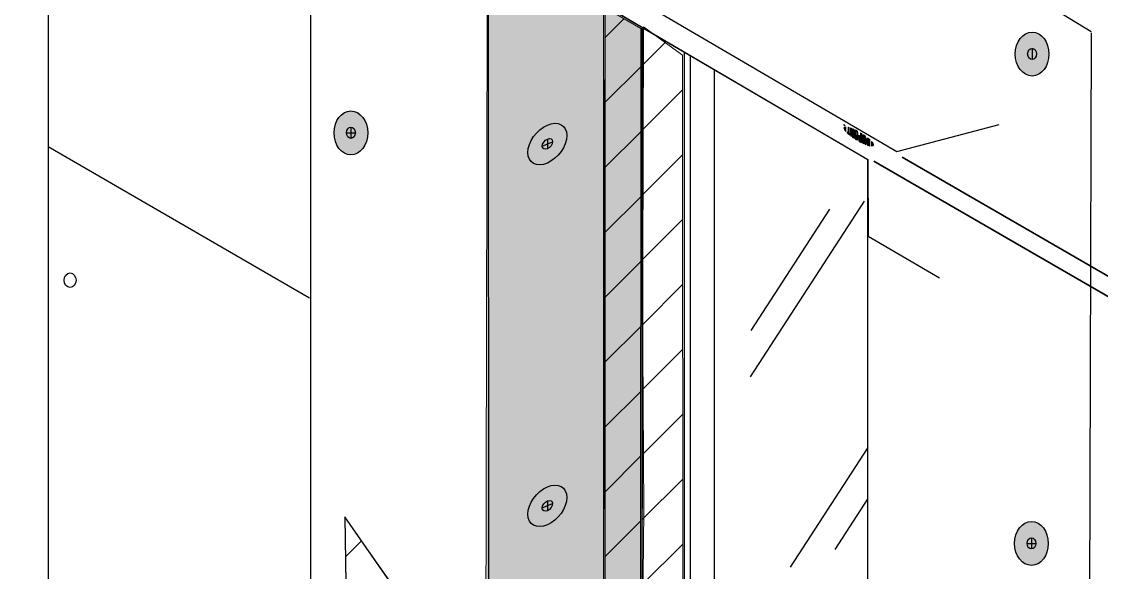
# Model space of a CAD drawing. Extents: x -1337 to 5791, y -3809 to 1769.
# Drawn here: x 3602.4 to 3837.6, y -2779.3 to -2659.3 of the extents above; entities that cross this region are included whole.
import ezdxf

# ---------------------------------------------------------------- set-up
doc = ezdxf.new("R2010")
doc.units = 0
doc.header["$MEASUREMENT"] = 0
for name, color, linetype, lineweight in [('.ATI-TEXT', 7, 'Continuous', 0), ('G-ANNO-TTLB', 7, 'Continuous', 0), ('Layer 12', 7, 'Continuous', 0), ('TYVEK', 7, 'Continuous', 0), ('WALL SCRATCH', 7, 'Continuous', 0)]:
    doc.layers.add(name, color=color, linetype=linetype, lineweight=lineweight)
pattern_1 = [(45, (0, 0), (-7.071067, 7.07107), [])]

# ---------------------------------------------------------------- blocks, each defined once
blk = doc.blocks.new('Block_260')
at = {"layer": 'WALL SCRATCH', "true_color": 0x003b71, "transparency": 33554687}
h = blk.add_hatch(color=156, dxfattribs=at)
h.dxf.hatch_style = 2
edge = h.paths.add_edge_path()
edge.add_ellipse((3674.1, -2683.54), major_axis=(0, 4.78), ratio=0.766948, start_angle=0, end_angle=360)
at = {"layer": 'WALL SCRATCH', "color": 18, "lineweight": 25, "true_color": 0x080808}
for p, q in [((3673.12, -2683.51), (3675.07, -2683.51)), ((3674.1, -2682.27), (3674.1, -2684.74))]:
    blk.add_line(p, q, dxfattribs=at)
at = {"layer": 'WALL SCRATCH', "color": 8, "lineweight": 25, "true_color": 0x808080}
blk.add_lwpolyline([(3673.58, -2679.12)], dxfattribs=at)
at = {"layer": 'WALL SCRATCH', "color": 18, "lineweight": 25, "true_color": 0x000000}
blk.add_ellipse((3674.1, -2683.54), major_axis=(0, 4.78), ratio=0.766948, dxfattribs=at)
at = {"layer": 'WALL SCRATCH', "color": 18, "lineweight": 25, "true_color": 0x080808}
blk.add_ellipse((3674.1, -2683.51), major_axis=(0, 1.23), ratio=0.788846, dxfattribs=at)
blk = doc.blocks.new('Block_261')
at = {"layer": 'WALL SCRATCH', "true_color": 0x003b71, "transparency": 33554687}
h = blk.add_hatch(color=156, dxfattribs=at)
h.dxf.hatch_style = 2
edge = h.paths.add_edge_path()
edge.add_ellipse((3674.1, -2580.76), major_axis=(0, 4.78), ratio=0.766948, start_angle=0, end_angle=360)
at = {"layer": 'WALL SCRATCH', "color": 18, "lineweight": 25, "true_color": 0x080808}
blk.add_line((3674.1, -2579.5), (3674.1, -2581.97), dxfattribs=at)
at = {"layer": 'WALL SCRATCH', "color": 18, "lineweight": 25, "true_color": 0x000000}
blk.add_ellipse((3674.1, -2580.76), major_axis=(0, 4.78), ratio=0.766948, dxfattribs=at)
at = {"layer": 'WALL SCRATCH', "color": 18, "lineweight": 25, "true_color": 0x080808}
blk.add_ellipse((3674.1, -2580.73), major_axis=(0, 1.23), ratio=0.788846, dxfattribs=at)
blk = doc.blocks.new('Block_262')
at = {"layer": 'WALL SCRATCH', "true_color": 0x003b71, "transparency": 33554687}
h = blk.add_hatch(color=156, dxfattribs=at)
h.dxf.hatch_style = 2
edge = h.paths.add_edge_path()
edge.add_spline(control_points=[(3674.1, -2791.09), (3675.67, -2791.09), (3677.02, -2789.79), (3677.54, -2787.97), (3677.54, -2787.97), (3673.12, -2781.7), (3673.12, -2781.7), (3671.57, -2782.26), (3670.43, -2784.11), (3670.43, -2786.31), (3670.43, -2788.95), (3672.07, -2791.09), (3674.1, -2791.09)], knot_values=[0, 0, 0, 0, 1, 1, 1, 2, 2, 2, 3, 3, 3, 4, 4, 4, 4], degree=3, periodic=0)
at = {"layer": 'WALL SCRATCH', "color": 18, "lineweight": 25, "true_color": 0x080808}
for p, q in [((3673.12, -2786.28), (3675.07, -2786.28)), ((3674.1, -2785.05), (3674.1, -2787.52))]:
    blk.add_line(p, q, dxfattribs=at)
at = {"layer": 'WALL SCRATCH', "color": 8, "lineweight": 25, "true_color": 0x808080}
blk.add_lwpolyline([(3673.58, -2791.42)], dxfattribs=at)
at = {"layer": 'WALL SCRATCH', "color": 18, "lineweight": 25, "true_color": 0x080808}
blk.add_ellipse((3674.1, -2786.28), major_axis=(0, 1.23), ratio=0.788846, dxfattribs=at)
at = {"layer": 'WALL SCRATCH', "color": 18, "lineweight": 25, "true_color": 0x000000}
blk.add_open_spline([(3674.1, -2791.09), (3675.67, -2791.09), (3677.02, -2789.79), (3677.54, -2787.97), (3677.54, -2787.97), (3673.12, -2781.7), (3673.12, -2781.7), (3671.57, -2782.26), (3670.43, -2784.11), (3670.43, -2786.31), (3670.43, -2788.95), (3672.07, -2791.09), (3674.1, -2791.09)], degree=3, knots=[0, 0, 0, 0, 1, 1, 1, 2, 2, 2, 3, 3, 3, 4, 4, 4, 4], dxfattribs=at)
blk = doc.blocks.new('Block_259')
at = {"layer": 'WALL SCRATCH'}
for name in ['Block_261', 'Block_260', 'Block_262']:
    blk.add_blockref(name, (0, 0), dxfattribs=at)
blk = doc.blocks.new('Block_264')
at = {"layer": 'WALL SCRATCH', "true_color": 0x003b71, "transparency": 33554687}
h = blk.add_hatch(color=156, dxfattribs=at)
h.dxf.hatch_style = 2
edge = h.paths.add_edge_path()
edge.add_ellipse((3822.48, -2666.38), major_axis=(0, 4.78), ratio=0.766948, start_angle=0, end_angle=360)
at = {"layer": 'WALL SCRATCH', "color": 18, "lineweight": 25, "true_color": 0x080808}
blk.add_line((3822.48, -2665.11), (3822.48, -2667.58), dxfattribs=at)
at = {"layer": 'WALL SCRATCH', "color": 18, "lineweight": 25, "true_color": 0x000000}
blk.add_ellipse((3822.48, -2666.38), major_axis=(0, 4.78), ratio=0.766948, dxfattribs=at)
at = {"layer": 'WALL SCRATCH', "color": 18, "lineweight": 25, "true_color": 0x080808}
blk.add_ellipse((3822.48, -2666.35), major_axis=(0, 1.23), ratio=0.788846, dxfattribs=at)
blk = doc.blocks.new('Block_265')
at = {"layer": 'WALL SCRATCH', "true_color": 0x003b71, "transparency": 33554687}
h = blk.add_hatch(color=156, dxfattribs=at)
h.dxf.hatch_style = 2
edge = h.paths.add_edge_path()
edge.add_ellipse((3822.48, -2865.11), major_axis=(0, 4.78), ratio=0.766948, start_angle=0, end_angle=360)
at = {"layer": 'WALL SCRATCH', "color": 18, "lineweight": 25, "true_color": 0x080808}
for p, q in [((3822.48, -2863.85), (3822.48, -2866.32)), ((3821.5, -2865.08), (3823.45, -2865.08))]:
    blk.add_line(p, q, dxfattribs=at)
at = {"layer": 'WALL SCRATCH', "color": 8, "lineweight": 25, "true_color": 0x808080}
blk.add_lwpolyline([(3821.96, -2870.22)], dxfattribs=at)
at = {"layer": 'WALL SCRATCH', "color": 18, "lineweight": 25, "true_color": 0x000000}
blk.add_ellipse((3822.48, -2865.11), major_axis=(0, 4.78), ratio=0.766948, dxfattribs=at)
at = {"layer": 'WALL SCRATCH', "color": 18, "lineweight": 25, "true_color": 0x080808}
blk.add_ellipse((3822.48, -2865.08), major_axis=(0, 1.23), ratio=0.788846, dxfattribs=at)
blk = doc.blocks.new('Block_263')
at = {"layer": 'WALL SCRATCH'}
for name in ['Block_264', 'Block_265']:
    blk.add_blockref(name, (0, 0), dxfattribs=at)
blk = doc.blocks.new('Block_258')
at = {"layer": 'WALL SCRATCH'}
for name in ['Block_259', 'Block_263']:
    blk.add_blockref(name, (0, 0), dxfattribs=at)
blk = doc.blocks.new('Block_268')
at = {"layer": 'WALL SCRATCH', "true_color": 0x003b71, "transparency": 33554687}
h = blk.add_hatch(color=156, dxfattribs=at)
h.dxf.hatch_style = 2
edge = h.paths.add_edge_path()
edge.add_ellipse((3822.34, -2773.03), major_axis=(0, 4.78), ratio=0.766948, start_angle=0, end_angle=360)
at = {"layer": 'WALL SCRATCH', "color": 18, "lineweight": 25, "true_color": 0x080808}
for p, q in [((3822.34, -2771.77), (3822.34, -2774.23)), ((3821.36, -2773), (3823.31, -2773))]:
    blk.add_line(p, q, dxfattribs=at)
at = {"layer": 'WALL SCRATCH', "color": 8, "lineweight": 25, "true_color": 0x808080}
blk.add_lwpolyline([(3821.82, -2768.61)], dxfattribs=at)
at = {"layer": 'WALL SCRATCH', "color": 18, "lineweight": 25, "true_color": 0x000000}
blk.add_ellipse((3822.34, -2773.03), major_axis=(0, 4.78), ratio=0.766948, dxfattribs=at)
at = {"layer": 'WALL SCRATCH', "color": 18, "lineweight": 25, "true_color": 0x080808}
blk.add_ellipse((3822.34, -2773), major_axis=(0, 1.23), ratio=0.788846, dxfattribs=at)
blk = doc.blocks.new('Block_267')
at = {"layer": 'WALL SCRATCH'}
blk.add_blockref('Block_268', (0, 0), dxfattribs=at)
blk = doc.blocks.new('Block_266')
at = {"layer": 'WALL SCRATCH'}
blk.add_blockref('Block_267', (0, 0), dxfattribs=at)
blk = doc.blocks.new('Block_348')
at = {"layer": 'TYVEK', "color": 18, "lineweight": 25, "true_color": 0x000000}
for points in [[(3815.27, -2681.7)], [(3801.51, -2685.37)]]:
    blk.add_lwpolyline(points, dxfattribs=at)
blk = doc.blocks.new('Block_471')
at = {"layer": 'TYVEK', "true_color": 0x003b71, "transparency": 33554687}
h = blk.add_hatch(color=156, dxfattribs=at)
h.dxf.hatch_style = 2
edge = h.paths.add_edge_path()
edge.add_spline(control_points=[(3716.9, -2690.12), (3719.24, -2689.11), (3721.13, -2686.44), (3721.13, -2684.15), (3721.13, -2681.86), (3719.24, -2680.83), (3716.9, -2681.84), (3714.56, -2682.85), (3712.66, -2685.53), (3712.66, -2687.82), (3712.66, -2690.1), (3714.56, -2691.13), (3716.9, -2690.12)], knot_values=[0, 0, 0, 0, 1, 1, 1, 2, 2, 2, 3, 3, 3, 4, 4, 4, 4], degree=3, periodic=0)
h = blk.add_hatch(color=156, dxfattribs=at)
h.dxf.hatch_style = 2
edge = h.paths.add_edge_path()
edge.add_spline(control_points=[(3716.9, -2768.97), (3719.24, -2767.96), (3721.13, -2765.29), (3721.13, -2763), (3721.13, -2760.71), (3719.24, -2759.68), (3716.9, -2760.69), (3714.56, -2761.71), (3712.66, -2764.38), (3712.66, -2766.67), (3712.66, -2768.95), (3714.56, -2769.99), (3716.9, -2768.97)], knot_values=[0, 0, 0, 0, 1, 1, 1, 2, 2, 2, 3, 3, 3, 4, 4, 4, 4], degree=3, periodic=0)
at = {"layer": 'TYVEK', "color": 18, "lineweight": 25, "true_color": 0x080808}
for p, q in [((3715.77, -2686.44), (3718.02, -2685.47)), ((3716.9, -2684.89), (3716.9, -2687.02)), ((3715.77, -2765.29), (3718.02, -2764.32)), ((3716.9, -2763.74), (3716.9, -2765.88))]:
    blk.add_line(p, q, dxfattribs=at)
at = {"layer": 'TYVEK', "color": 8, "lineweight": 25, "true_color": 0x808080}
for points in [[(3716.31, -2682.41)], [(3712.07, -2688.38)], [(3712.07, -2767.21)], [(3716.31, -2769.52)]]:
    blk.add_lwpolyline(points, dxfattribs=at)
at = {"layer": 'TYVEK', "color": 18, "lineweight": 25, "true_color": 0x000000}
for points in [[(3716.9, -2690.12), (3719.24, -2689.11), (3721.13, -2686.44), (3721.13, -2684.15), (3721.13, -2681.86), (3719.24, -2680.83), (3716.9, -2681.84), (3714.56, -2682.85), (3712.66, -2685.53), (3712.66, -2687.82), (3712.66, -2690.1), (3714.56, -2691.13), (3716.9, -2690.12)], [(3716.9, -2768.97), (3719.24, -2767.96), (3721.13, -2765.29), (3721.13, -2763), (3721.13, -2760.71), (3719.24, -2759.68), (3716.9, -2760.69), (3714.56, -2761.71), (3712.66, -2764.38), (3712.66, -2766.67), (3712.66, -2768.95), (3714.56, -2769.99), (3716.9, -2768.97)]]:
    blk.add_open_spline(points, degree=3, knots=[0, 0, 0, 0, 1, 1, 1, 2, 2, 2, 3, 3, 3, 4, 4, 4, 4], dxfattribs=at)
at = {"layer": 'TYVEK', "color": 18, "lineweight": 25, "true_color": 0x080808}
for points in [[(3716.9, -2687.02), (3717.52, -2686.76), (3718.02, -2686.06), (3718.02, -2685.47), (3718.02, -2684.88), (3717.52, -2684.62), (3716.9, -2684.89), (3716.28, -2685.16), (3715.77, -2685.85), (3715.77, -2686.44), (3715.77, -2687.03), (3716.28, -2687.29), (3716.9, -2687.02)], [(3716.9, -2765.88), (3717.52, -2765.61), (3718.02, -2764.91), (3718.02, -2764.32), (3718.02, -2763.73), (3717.52, -2763.47), (3716.9, -2763.74), (3716.28, -2764.01), (3715.77, -2764.7), (3715.77, -2765.29), (3715.77, -2765.88), (3716.28, -2766.14), (3716.9, -2765.88)]]:
    blk.add_open_spline(points, degree=3, knots=[0, 0, 0, 0, 1, 1, 1, 2, 2, 2, 3, 3, 3, 4, 4, 4, 4], dxfattribs=at)
blk = doc.blocks.new('Block_653')
at = {"layer": 'TYVEK', "true_color": 0x003b71, "transparency": 33554687}
h = blk.add_hatch(color=156, dxfattribs=at)
h.dxf.hatch_style = 2
edge = h.paths.add_edge_path()
edge.add_spline(control_points=[(3781.63, -2681.94), (3781.63, -2681.94), (3781.6, -2681.93), (3781.6, -2681.93), (3781.6, -2681.93), (3781.56, -2681.83), (3781.56, -2681.83), (3781.56, -2681.83), (3781.52, -2681.88), (3781.52, -2681.88), (3781.52, -2681.88), (3781.5, -2681.87), (3781.5, -2681.87), (3781.5, -2681.87), (3781.5, -2681.72), (3781.5, -2681.72), (3781.5, -2681.72), (3781.52, -2681.73), (3781.52, -2681.73), (3781.52, -2681.73), (3781.52, -2681.84), (3781.52, -2681.84), (3781.52, -2681.84), (3781.56, -2681.79), (3781.56, -2681.79), (3781.56, -2681.79), (3781.56, -2681.79), (3781.56, -2681.79), (3781.56, -2681.79), (3781.6, -2681.88), (3781.6, -2681.88), (3781.6, -2681.88), (3781.6, -2681.78), (3781.6, -2681.78), (3781.6, -2681.78), (3781.63, -2681.79), (3781.63, -2681.79), (3781.63, -2681.79), (3781.63, -2681.94), (3781.63, -2681.94)], knot_values=[0, 0, 0, 0, 1, 1, 1, 2, 2, 2, 3, 3, 3, 4, 4, 4, 5, 5, 5, 6, 6, 6, 7, 7, 7, 8, 8, 8, 9, 9, 9, 10, 10, 10, 11, 11, 11, 12, 12, 12, 13, 13, 13, 13], degree=3, periodic=0)
edge = h.paths.add_edge_path()
edge.add_spline(control_points=[(3781.72, -2681.97), (3781.72, -2681.97), (3781.76, -2681.99), (3781.76, -2681.99), (3781.76, -2681.99), (3781.76, -2682.02), (3781.76, -2682.02), (3781.76, -2682.02), (3781.66, -2681.96), (3781.66, -2681.96), (3781.66, -2681.96), (3781.66, -2681.93), (3781.66, -2681.93), (3781.66, -2681.93), (3781.7, -2681.95), (3781.7, -2681.95), (3781.7, -2681.95), (3781.7, -2681.83), (3781.7, -2681.83), (3781.7, -2681.83), (3781.72, -2681.85), (3781.72, -2681.85), (3781.72, -2681.85), (3781.72, -2681.97), (3781.72, -2681.97)], knot_values=[0, 0, 0, 0, 1, 1, 1, 2, 2, 2, 3, 3, 3, 4, 4, 4, 5, 5, 5, 6, 6, 6, 7, 7, 7, 8, 8, 8, 8], degree=3, periodic=0)
h = blk.add_hatch(color=156, dxfattribs=at)
h.dxf.hatch_style = 2
edge = h.paths.add_edge_path()
edge.add_spline(control_points=[(3781.5, -2682.49), (3781.5, -2682.3), (3781.66, -2682.22), (3781.94, -2682.22), (3781.94, -2682.22), (3781.94, -2683.26), (3781.94, -2683.26), (3781.66, -2682.95), (3781.5, -2682.68), (3781.5, -2682.49)], knot_values=[0, 0, 0, 0, 1, 1, 1, 2, 2, 2, 3, 3, 3, 3], degree=3, periodic=0)
h = blk.add_hatch(color=156, dxfattribs=at)
h.dxf.hatch_style = 2
edge = h.paths.add_edge_path()
edge.add_spline(control_points=[(3782.78, -2683.78), (3782.72, -2683.73), (3782.66, -2683.68), (3782.6, -2683.64), (3782.6, -2683.64), (3782.6, -2682.35), (3782.6, -2682.35), (3782.55, -2682.33), (3782.45, -2682.3), (3782.38, -2682.29), (3782.38, -2682.29), (3782.38, -2683.45), (3782.38, -2683.45), (3782.32, -2683.39), (3782.26, -2683.34), (3782.2, -2683.29), (3782.2, -2683.29), (3782.2, -2683.54), (3782.2, -2683.54), (3782.38, -2683.71), (3782.57, -2683.87), (3782.78, -2684.05), (3782.78, -2684.05), (3782.78, -2683.78), (3782.78, -2683.78)], knot_values=[0, 0, 0, 0, 1, 1, 1, 2, 2, 2, 3, 3, 3, 4, 4, 4, 5, 5, 5, 6, 6, 6, 7, 7, 7, 8, 8, 8, 8], degree=3, periodic=0)
h = blk.add_hatch(color=156, dxfattribs=at)
h.dxf.hatch_style = 2
edge = h.paths.add_edge_path()
edge.add_spline(control_points=[(3783.11, -2683.33), (3783.11, -2683.33), (3783.39, -2684.51), (3783.39, -2684.51), (3783.46, -2684.57), (3783.55, -2684.63), (3783.62, -2684.68), (3783.62, -2684.68), (3783.62, -2682.74), (3783.62, -2682.74), (3783.57, -2682.72), (3783.44, -2682.66), (3783.38, -2682.63), (3783.38, -2682.63), (3783.4, -2683.79), (3783.4, -2683.79), (3783.4, -2683.79), (3783.11, -2682.52), (3783.11, -2682.52), (3783.05, -2682.5), (3782.96, -2682.47), (3782.9, -2682.45), (3782.9, -2682.45), (3782.91, -2684.15), (3782.91, -2684.15), (3782.97, -2684.2), (3783.08, -2684.28), (3783.13, -2684.32), (3783.13, -2684.32), (3783.11, -2683.33), (3783.11, -2683.33)], knot_values=[0, 0, 0, 0, 1, 1, 1, 2, 2, 2, 3, 3, 3, 4, 4, 4, 5, 5, 5, 6, 6, 6, 7, 7, 7, 8, 8, 8, 9, 9, 9, 10, 10, 10, 10], degree=3, periodic=0)
h = blk.add_hatch(color=156, dxfattribs=at)
h.dxf.hatch_style = 2
edge = h.paths.add_edge_path()
edge.add_spline(control_points=[(3784.04, -2683.32), (3784.04, -2683.24), (3784.07, -2683.21), (3784.15, -2683.26), (3784.24, -2683.31), (3784.27, -2683.37), (3784.27, -2683.45), (3784.27, -2683.45), (3784.27, -2684.71), (3784.27, -2684.71), (3784.27, -2684.79), (3784.25, -2684.82), (3784.16, -2684.77), (3784.07, -2684.72), (3784.05, -2684.66), (3784.05, -2684.58), (3784.05, -2684.58), (3784.04, -2683.32), (3784.04, -2683.32)], knot_values=[0, 0, 0, 0, 1, 1, 1, 2, 2, 2, 3, 3, 3, 4, 4, 4, 5, 5, 5, 6, 6, 6, 6], degree=3, periodic=0)
edge = h.paths.add_edge_path()
edge.add_spline(control_points=[(3784.16, -2685.05), (3784.39, -2685.19), (3784.52, -2685.16), (3784.52, -2684.89), (3784.52, -2684.89), (3784.52, -2683.57), (3784.52, -2683.57), (3784.52, -2683.29), (3784.39, -2683.1), (3784.15, -2682.98), (3783.92, -2682.85), (3783.79, -2682.89), (3783.79, -2683.19), (3783.79, -2683.19), (3783.8, -2684.45), (3783.8, -2684.45), (3783.8, -2684.73), (3783.91, -2684.89), (3784.16, -2685.05)], knot_values=[0, 0, 0, 0, 1, 1, 1, 2, 2, 2, 3, 3, 3, 4, 4, 4, 5, 5, 5, 6, 6, 6, 6], degree=3, periodic=0)
h = blk.add_hatch(color=156, dxfattribs=at)
h.dxf.hatch_style = 2
edge = h.paths.add_edge_path()
edge.add_spline(control_points=[(3784.92, -2684.53), (3784.92, -2684.44), (3784.95, -2684.42), (3785.05, -2684.47), (3785.05, -2684.47), (3785.14, -2684.52), (3785.14, -2684.52), (3785.14, -2684.52), (3785.14, -2685.32), (3785.14, -2685.32), (3785.1, -2685.3), (3785.08, -2685.29), (3785.06, -2685.27), (3784.95, -2685.21), (3784.92, -2685.15), (3784.92, -2685.06), (3784.92, -2685.06), (3784.92, -2684.53), (3784.92, -2684.53)], knot_values=[0, 0, 0, 0, 1, 1, 1, 2, 2, 2, 3, 3, 3, 4, 4, 4, 5, 5, 5, 6, 6, 6, 6], degree=3, periodic=0)
edge = h.paths.add_edge_path()
edge.add_spline(control_points=[(3785.04, -2685.55), (3785.08, -2685.57), (3785.24, -2685.66), (3785.38, -2685.73), (3785.38, -2685.73), (3785.38, -2683.71), (3785.38, -2683.71), (3785.33, -2683.68), (3785.2, -2683.6), (3785.13, -2683.56), (3785.13, -2683.56), (3785.13, -2684.24), (3785.13, -2684.24), (3785.13, -2684.24), (3785.04, -2684.19), (3785.04, -2684.19), (3784.78, -2684.04), (3784.67, -2684.11), (3784.67, -2684.37), (3784.67, -2684.37), (3784.68, -2684.96), (3784.68, -2684.96), (3784.68, -2685.21), (3784.8, -2685.41), (3785.04, -2685.55)], knot_values=[0, 0, 0, 0, 1, 1, 1, 2, 2, 2, 3, 3, 3, 4, 4, 4, 5, 5, 5, 6, 6, 6, 7, 7, 7, 8, 8, 8, 8], degree=3, periodic=0)
h = blk.add_hatch(color=156, dxfattribs=at)
h.dxf.hatch_style = 2
edge = h.paths.add_edge_path()
edge.add_spline(control_points=[(3785.82, -2684.39), (3785.82, -2684.31), (3785.84, -2684.27), (3785.93, -2684.33), (3786.01, -2684.39), (3786.04, -2684.45), (3786.04, -2684.54), (3786.04, -2684.54), (3786.04, -2686.04), (3786.04, -2686.04), (3786.1, -2686.07), (3786.22, -2686.12), (3786.27, -2686.14), (3786.27, -2686.14), (3786.27, -2684.62), (3786.27, -2684.62), (3786.27, -2684.38), (3786.17, -2684.23), (3785.93, -2684.06), (3785.71, -2683.9), (3785.57, -2683.95), (3785.57, -2684.22), (3785.57, -2684.22), (3785.58, -2685.82), (3785.58, -2685.82), (3785.62, -2685.85), (3785.77, -2685.92), (3785.82, -2685.94), (3785.82, -2685.94), (3785.82, -2684.39), (3785.82, -2684.39)], knot_values=[0, 0, 0, 0, 1, 1, 1, 2, 2, 2, 3, 3, 3, 4, 4, 4, 5, 5, 5, 6, 6, 6, 7, 7, 7, 8, 8, 8, 9, 9, 9, 10, 10, 10, 10], degree=3, periodic=0)
h = blk.add_hatch(color=156, dxfattribs=at)
h.dxf.hatch_style = 2
edge = h.paths.add_edge_path()
edge.add_spline(control_points=[(3786.67, -2685.04), (3786.67, -2684.96), (3786.71, -2684.95), (3786.76, -2684.98), (3786.8, -2685), (3786.86, -2685.06), (3786.91, -2685.1), (3786.91, -2685.1), (3786.91, -2686.09), (3786.91, -2686.09), (3786.86, -2686.08), (3786.8, -2686.06), (3786.76, -2686.04), (3786.71, -2686.01), (3786.67, -2685.96), (3786.67, -2685.88), (3786.67, -2685.88), (3786.67, -2685.04), (3786.67, -2685.04)], knot_values=[0, 0, 0, 0, 1, 1, 1, 2, 2, 2, 3, 3, 3, 4, 4, 4, 5, 5, 5, 6, 6, 6, 6], degree=3, periodic=0)
edge = h.paths.add_edge_path()
edge.add_spline(control_points=[(3786.73, -2686.28), (3786.81, -2686.32), (3786.92, -2686.36), (3787.12, -2686.41), (3787.12, -2686.41), (3787.12, -2685.03), (3787.12, -2685.03), (3786.94, -2684.86), (3786.8, -2684.75), (3786.73, -2684.7), (3786.55, -2684.6), (3786.45, -2684.67), (3786.45, -2684.87), (3786.45, -2684.87), (3786.45, -2685.79), (3786.45, -2685.79), (3786.45, -2685.99), (3786.55, -2686.18), (3786.73, -2686.28)], knot_values=[0, 0, 0, 0, 1, 1, 1, 2, 2, 2, 3, 3, 3, 4, 4, 4, 5, 5, 5, 6, 6, 6, 6], degree=3, periodic=0)
h = blk.add_hatch(color=156, dxfattribs=at)
h.dxf.hatch_style = 2
edge = h.paths.add_edge_path()
edge.add_spline(control_points=[(3787.95, -2686.2), (3787.95, -2686.01), (3787.79, -2685.74), (3787.51, -2685.42), (3787.51, -2685.42), (3787.51, -2686.46), (3787.51, -2686.46), (3787.79, -2686.47), (3787.95, -2686.38), (3787.95, -2686.2)], knot_values=[0, 0, 0, 0, 1, 1, 1, 2, 2, 2, 3, 3, 3, 3], degree=3, periodic=0)
at = {"layer": 'TYVEK'}
for points, knots in [([(3781.63, -2681.94), (3781.63, -2681.94), (3781.6, -2681.93), (3781.6, -2681.93), (3781.6, -2681.93), (3781.56, -2681.83), (3781.56, -2681.83), (3781.56, -2681.83), (3781.52, -2681.88), (3781.52, -2681.88), (3781.52, -2681.88), (3781.5, -2681.87), (3781.5, -2681.87), (3781.5, -2681.87), (3781.5, -2681.72), (3781.5, -2681.72), (3781.5, -2681.72), (3781.52, -2681.73), (3781.52, -2681.73), (3781.52, -2681.73), (3781.52, -2681.84), (3781.52, -2681.84), (3781.52, -2681.84), (3781.56, -2681.79), (3781.56, -2681.79), (3781.56, -2681.79), (3781.56, -2681.79), (3781.56, -2681.79), (3781.56, -2681.79), (3781.6, -2681.88), (3781.6, -2681.88), (3781.6, -2681.88), (3781.6, -2681.78), (3781.6, -2681.78), (3781.6, -2681.78), (3781.63, -2681.79), (3781.63, -2681.79), (3781.63, -2681.79), (3781.63, -2681.94), (3781.63, -2681.94)], [0, 0, 0, 0, 1, 1, 1, 2, 2, 2, 3, 3, 3, 4, 4, 4, 5, 5, 5, 6, 6, 6, 7, 7, 7, 8, 8, 8, 9, 9, 9, 10, 10, 10, 11, 11, 11, 12, 12, 12, 13, 13, 13, 13]), ([(3781.5, -2682.49), (3781.5, -2682.3), (3781.66, -2682.22), (3781.94, -2682.22), (3781.94, -2682.22), (3781.94, -2683.26), (3781.94, -2683.26), (3781.66, -2682.95), (3781.5, -2682.68), (3781.5, -2682.49)], [0, 0, 0, 0, 1, 1, 1, 2, 2, 2, 3, 3, 3, 3]), ([(3781.72, -2681.97), (3781.72, -2681.97), (3781.76, -2681.99), (3781.76, -2681.99), (3781.76, -2681.99), (3781.76, -2682.02), (3781.76, -2682.02), (3781.76, -2682.02), (3781.66, -2681.96), (3781.66, -2681.96), (3781.66, -2681.96), (3781.66, -2681.93), (3781.66, -2681.93), (3781.66, -2681.93), (3781.7, -2681.95), (3781.7, -2681.95), (3781.7, -2681.95), (3781.7, -2681.83), (3781.7, -2681.83), (3781.7, -2681.83), (3781.72, -2681.85), (3781.72, -2681.85), (3781.72, -2681.85), (3781.72, -2681.97), (3781.72, -2681.97)], [0, 0, 0, 0, 1, 1, 1, 2, 2, 2, 3, 3, 3, 4, 4, 4, 5, 5, 5, 6, 6, 6, 7, 7, 7, 8, 8, 8, 8]), ([(3782.78, -2683.78), (3782.72, -2683.73), (3782.66, -2683.68), (3782.6, -2683.64), (3782.6, -2683.64), (3782.6, -2682.35), (3782.6, -2682.35), (3782.55, -2682.33), (3782.45, -2682.3), (3782.38, -2682.29), (3782.38, -2682.29), (3782.38, -2683.45), (3782.38, -2683.45), (3782.32, -2683.39), (3782.26, -2683.34), (3782.2, -2683.29), (3782.2, -2683.29), (3782.2, -2683.54), (3782.2, -2683.54), (3782.38, -2683.71), (3782.57, -2683.87), (3782.78, -2684.05), (3782.78, -2684.05), (3782.78, -2683.78), (3782.78, -2683.78)], [0, 0, 0, 0, 1, 1, 1, 2, 2, 2, 3, 3, 3, 4, 4, 4, 5, 5, 5, 6, 6, 6, 7, 7, 7, 8, 8, 8, 8]), ([(3783.11, -2683.33), (3783.11, -2683.33), (3783.39, -2684.51), (3783.39, -2684.51), (3783.46, -2684.57), (3783.55, -2684.63), (3783.62, -2684.68), (3783.62, -2684.68), (3783.62, -2682.74), (3783.62, -2682.74), (3783.57, -2682.72), (3783.44, -2682.66), (3783.38, -2682.63), (3783.38, -2682.63), (3783.4, -2683.79), (3783.4, -2683.79), (3783.4, -2683.79), (3783.11, -2682.52), (3783.11, -2682.52), (3783.05, -2682.5), (3782.96, -2682.47), (3782.9, -2682.45), (3782.9, -2682.45), (3782.91, -2684.15), (3782.91, -2684.15), (3782.97, -2684.2), (3783.08, -2684.28), (3783.13, -2684.32), (3783.13, -2684.32), (3783.11, -2683.33), (3783.11, -2683.33)], [0, 0, 0, 0, 1, 1, 1, 2, 2, 2, 3, 3, 3, 4, 4, 4, 5, 5, 5, 6, 6, 6, 7, 7, 7, 8, 8, 8, 9, 9, 9, 10, 10, 10, 10]), ([(3784.16, -2685.05), (3784.39, -2685.19), (3784.52, -2685.16), (3784.52, -2684.89), (3784.52, -2684.89), (3784.52, -2683.57), (3784.52, -2683.57), (3784.52, -2683.29), (3784.39, -2683.1), (3784.15, -2682.98), (3783.92, -2682.85), (3783.79, -2682.89), (3783.79, -2683.19), (3783.79, -2683.19), (3783.8, -2684.45), (3783.8, -2684.45), (3783.8, -2684.73), (3783.91, -2684.89), (3784.16, -2685.05)], [0, 0, 0, 0, 1, 1, 1, 2, 2, 2, 3, 3, 3, 4, 4, 4, 5, 5, 5, 6, 6, 6, 6]), ([(3784.04, -2683.32), (3784.04, -2683.24), (3784.07, -2683.21), (3784.15, -2683.26), (3784.24, -2683.31), (3784.27, -2683.37), (3784.27, -2683.45), (3784.27, -2683.45), (3784.27, -2684.71), (3784.27, -2684.71), (3784.27, -2684.79), (3784.25, -2684.82), (3784.16, -2684.77), (3784.07, -2684.72), (3784.05, -2684.66), (3784.05, -2684.58), (3784.05, -2684.58), (3784.04, -2683.32), (3784.04, -2683.32)], [0, 0, 0, 0, 1, 1, 1, 2, 2, 2, 3, 3, 3, 4, 4, 4, 5, 5, 5, 6, 6, 6, 6]), ([(3785.04, -2685.55), (3785.08, -2685.57), (3785.24, -2685.66), (3785.38, -2685.73), (3785.38, -2685.73), (3785.38, -2683.71), (3785.38, -2683.71), (3785.33, -2683.68), (3785.2, -2683.6), (3785.13, -2683.56), (3785.13, -2683.56), (3785.13, -2684.24), (3785.13, -2684.24), (3785.13, -2684.24), (3785.04, -2684.19), (3785.04, -2684.19), (3784.78, -2684.04), (3784.67, -2684.11), (3784.67, -2684.37), (3784.67, -2684.37), (3784.68, -2684.96), (3784.68, -2684.96), (3784.68, -2685.21), (3784.8, -2685.41), (3785.04, -2685.55)], [0, 0, 0, 0, 1, 1, 1, 2, 2, 2, 3, 3, 3, 4, 4, 4, 5, 5, 5, 6, 6, 6, 7, 7, 7, 8, 8, 8, 8]), ([(3784.92, -2684.53), (3784.92, -2684.44), (3784.95, -2684.42), (3785.05, -2684.47), (3785.05, -2684.47), (3785.14, -2684.52), (3785.14, -2684.52), (3785.14, -2684.52), (3785.14, -2685.32), (3785.14, -2685.32), (3785.1, -2685.3), (3785.08, -2685.29), (3785.06, -2685.27), (3784.95, -2685.21), (3784.92, -2685.15), (3784.92, -2685.06), (3784.92, -2685.06), (3784.92, -2684.53), (3784.92, -2684.53)], [0, 0, 0, 0, 1, 1, 1, 2, 2, 2, 3, 3, 3, 4, 4, 4, 5, 5, 5, 6, 6, 6, 6]), ([(3785.82, -2684.39), (3785.82, -2684.31), (3785.84, -2684.27), (3785.93, -2684.33), (3786.01, -2684.39), (3786.04, -2684.45), (3786.04, -2684.54), (3786.04, -2684.54), (3786.04, -2686.04), (3786.04, -2686.04), (3786.1, -2686.07), (3786.22, -2686.12), (3786.27, -2686.14), (3786.27, -2686.14), (3786.27, -2684.62), (3786.27, -2684.62), (3786.27, -2684.38), (3786.17, -2684.23), (3785.93, -2684.06), (3785.71, -2683.9), (3785.57, -2683.95), (3785.57, -2684.22), (3785.57, -2684.22), (3785.58, -2685.82), (3785.58, -2685.82), (3785.62, -2685.85), (3785.77, -2685.92), (3785.82, -2685.94), (3785.82, -2685.94), (3785.82, -2684.39), (3785.82, -2684.39)], [0, 0, 0, 0, 1, 1, 1, 2, 2, 2, 3, 3, 3, 4, 4, 4, 5, 5, 5, 6, 6, 6, 7, 7, 7, 8, 8, 8, 9, 9, 9, 10, 10, 10, 10]), ([(3786.73, -2686.28), (3786.81, -2686.32), (3786.92, -2686.36), (3787.12, -2686.41), (3787.12, -2686.41), (3787.12, -2685.03), (3787.12, -2685.03), (3786.94, -2684.86), (3786.8, -2684.75), (3786.73, -2684.7), (3786.55, -2684.6), (3786.45, -2684.67), (3786.45, -2684.87), (3786.45, -2684.87), (3786.45, -2685.79), (3786.45, -2685.79), (3786.45, -2685.99), (3786.55, -2686.18), (3786.73, -2686.28)], [0, 0, 0, 0, 1, 1, 1, 2, 2, 2, 3, 3, 3, 4, 4, 4, 5, 5, 5, 6, 6, 6, 6]), ([(3786.67, -2685.04), (3786.67, -2684.96), (3786.71, -2684.95), (3786.76, -2684.98), (3786.8, -2685), (3786.86, -2685.06), (3786.91, -2685.1), (3786.91, -2685.1), (3786.91, -2686.09), (3786.91, -2686.09), (3786.86, -2686.08), (3786.8, -2686.06), (3786.76, -2686.04), (3786.71, -2686.01), (3786.67, -2685.96), (3786.67, -2685.88), (3786.67, -2685.88), (3786.67, -2685.04), (3786.67, -2685.04)], [0, 0, 0, 0, 1, 1, 1, 2, 2, 2, 3, 3, 3, 4, 4, 4, 5, 5, 5, 6, 6, 6, 6]), ([(3787.95, -2686.2), (3787.95, -2686.01), (3787.79, -2685.74), (3787.51, -2685.42), (3787.51, -2685.42), (3787.51, -2686.46), (3787.51, -2686.46), (3787.79, -2686.47), (3787.95, -2686.38), (3787.95, -2686.2)], [0, 0, 0, 0, 1, 1, 1, 2, 2, 2, 3, 3, 3, 3])]:
    blk.add_open_spline(points, degree=3, knots=knots, dxfattribs=at)
blk = doc.blocks.new('Block_666')
at = {"layer": 'Layer 12', "true_color": 0xe6e7e8, "transparency": 33554610}
h = blk.add_hatch(color=254, dxfattribs=at)
h.dxf.hatch_style = 2
h.paths.add_polyline_path([(3737.21, -2790.27), (3729.49, -2794.67), (3729.51, -2656.26), (3737.23, -2660.77)])
at = {"layer": 'Layer 12', "true_color": 0x000000, "transparency": 33554687}
h = blk.add_hatch(dxfattribs=at)
h.set_pattern_fill('_U', color=18, scale=10, angle=45, style=2, pattern_type=0)
h.set_pattern_definition(pattern_1)
h.paths.add_polyline_path([(3737.21, -2790.27), (3729.49, -2794.67), (3729.51, -2656.26), (3737.23, -2660.76)])
at = {"layer": 'Layer 12'}
for points in [[(3737.21, -2790.27), (3729.49, -2794.67), (3729.51, -2656.26), (3737.23, -2660.77)], [(3737.21, -2790.27), (3729.49, -2794.67), (3729.51, -2656.26), (3737.23, -2660.76)]]:
    blk.add_lwpolyline(points, close=True, dxfattribs=at)
blk = doc.blocks.new('Block_665')
at = {"layer": 'Layer 12', "true_color": 0x808080, "transparency": 33554457}
h = blk.add_hatch(color=8, dxfattribs=at)
h.dxf.hatch_style = 2
h.paths.add_polyline_path([(3718.3, -2649.04), (3704.22, -2657.03), (3704.25, -2641.42)])
at = {"layer": 'Layer 12', "true_color": 0x808080, "transparency": 33554444}
h = blk.add_hatch(color=8, dxfattribs=at)
h.dxf.hatch_style = 2
h.paths.add_polyline_path([(3729.16, -2781.08), (3703.48, -2795.04), (3703.77, -2657.22), (3717.85, -2649.23), (3729.16, -2655.64)])
at = {"layer": 'Layer 12', "true_color": 0x808080, "transparency": 33554457}
h = blk.add_hatch(color=8, dxfattribs=at)
h.dxf.hatch_style = 2
h.paths.add_polyline_path([(3737.94, -2765.85), (3737.23, -2660.76), (3729.51, -2656.26), (3729.16, -2781.08), (3703.63, -2794.88), (3703.48, -2812.93), (3737.62, -2793.99)])
at = {"layer": 'Layer 12', "true_color": 0x000000, "transparency": 33554687}
h = blk.add_hatch(dxfattribs=at)
h.set_pattern_fill('_U', color=18, scale=10, angle=45, style=2, pattern_type=0)
h.set_pattern_definition(pattern_1)
h.paths.add_polyline_path([(3704.57, -2810.68), (3704.69, -2796.25), (3723.49, -2785.36), (3723.77, -2798.76), (3737.23, -2791.12), (3737.23, -2792.35)])
at = {"layer": 'Layer 12'}
for points in [[(3718.3, -2649.04), (3704.22, -2657.03), (3704.25, -2641.42)], [(3729.16, -2781.08), (3703.48, -2795.04), (3703.77, -2657.22), (3717.85, -2649.23), (3729.16, -2655.64)], [(3737.94, -2765.85), (3737.23, -2660.76), (3729.51, -2656.26), (3729.16, -2781.08), (3703.63, -2794.88), (3703.48, -2812.93), (3737.62, -2793.99)], [(3704.57, -2810.68), (3704.69, -2796.25), (3723.49, -2785.36), (3723.77, -2798.76), (3737.23, -2791.12), (3737.23, -2792.35)]]:
    blk.add_lwpolyline(points, close=True, dxfattribs=at)
blk.add_blockref('Block_666', (0, 0), dxfattribs=at)

msp = doc.modelspace()

# ---------------------------------------------------------------- hatches: boundary and pattern name
at = {"layer": 'G-ANNO-TTLB', "true_color": 0xff00ff, "transparency": 33554687}
h = msp.add_hatch(color=6, dxfattribs=at)
edge = h.paths.add_edge_path()
edge.add_spline(control_points=[(5472, -3692.6), (5472, -3692.6), (2542.48, -3692.6), (2542.48, -3692.6), (2542.48, -3692.6), (2542.48, -1235.6), (2542.48, -1235.6), (2542.48, -1235.6), (5472, -1235.6), (5472, -1235.6), (5472, -1235.6), (5472, -3692.6), (5472, -3692.6)], knot_values=[0, 0, 0, 0, 1, 1, 1, 2, 2, 2, 3, 3, 3, 4, 4, 4, 4], degree=3, periodic=0)
edge = h.paths.add_edge_path()
edge.add_spline(control_points=[(2551.48, -1244.6), (2551.48, -1244.6), (2551.48, -3683.6), (2551.48, -3683.6), (2551.48, -3683.6), (5463, -3683.6), (5463, -3683.6), (5463, -3683.6), (5463, -1244.6), (5463, -1244.6), (5463, -1244.6), (2551.48, -1244.6), (2551.48, -1244.6)], knot_values=[0, 0, 0, 0, 1, 1, 1, 2, 2, 2, 3, 3, 3, 4, 4, 4, 4], degree=3, periodic=0)
edge.add_line((2551.48, -1244.6), (2551.48, -1244.6))
at = {"layer": 'Layer 12', "true_color": 0x000000, "transparency": 33554687}
h = msp.add_hatch(dxfattribs=at)
h.set_pattern_fill('_U', color=18, scale=10, angle=45, style=2, pattern_type=0)
h.set_pattern_definition(pattern_1)
h.paths.add_polyline_path([(3746.37, -2798.63), (3737.49, -2793.16), (3737.85, -2660.41), (3746.36, -2666.6)])
h = msp.add_hatch(dxfattribs=at)
h.set_pattern_fill('_U', color=18, scale=10, angle=45, style=2, pattern_type=0)
h.set_pattern_definition(pattern_1)
h.paths.add_polyline_path([(3672.98, -2781.81), (3672.76, -2767.3), (3704.23, -2812.01), (3705.8, -2828.11)])

# ---------------------------------------------------------------- linework, layer by layer
at = {"layer": '.ATI-TEXT', "color": 1, "lineweight": 35, "true_color": 0xff0000}
for p, q in [((3788.03, -2689.71), (3919.28, -2765.64)), ((3794.16, -2688.81), (3919.28, -2761.2))]:
    msp.add_line(p, q, dxfattribs=at)
at = {"layer": 'G-ANNO-TTLB'}
for points in [[(5472, -3692.6), (5472, -3692.6), (2542.48, -3692.6), (2542.48, -3692.6), (2542.48, -3692.6), (2542.48, -1235.6), (2542.48, -1235.6), (2542.48, -1235.6), (5472, -1235.6), (5472, -1235.6), (5472, -1235.6), (5472, -3692.6), (5472, -3692.6)], [(2551.48, -1244.6), (2551.48, -1244.6), (2551.48, -3683.6), (2551.48, -3683.6), (2551.48, -3683.6), (5463, -3683.6), (5463, -3683.6), (5463, -3683.6), (5463, -1244.6), (5463, -1244.6), (5463, -1244.6), (2551.48, -1244.6), (2551.48, -1244.6)]]:
    msp.add_open_spline(points, degree=3, knots=[0, 0, 0, 0, 1, 1, 1, 2, 2, 2, 3, 3, 3, 4, 4, 4, 4], dxfattribs=at)
at = {"layer": 'Layer 12'}
for points in [[(3746.37, -2798.63), (3737.49, -2793.16), (3737.85, -2660.41), (3746.36, -2666.6)], [(3672.98, -2781.81), (3672.76, -2767.3), (3704.23, -2812.01), (3705.8, -2828.11)]]:
    msp.add_lwpolyline(points, close=True, dxfattribs=at)
at = {"layer": 'TYVEK', "color": 18, "lineweight": 25, "true_color": 0x000000}
for p, q in [((3698.85, -2632.43), (3793.03, -2687.63)), ((3704.15, -2812.29), (3704.06, -2640.86)), ((3704.06, -2640.86), (3786.73, -2689.31)), ((3737.55, -2765.41), (3737.55, -2660.48)), ((3793.03, -2687.63), (3815.27, -2681.7)), ((3786.68, -2860.24), (3786.73, -2689.31))]:
    msp.add_line(p, q, dxfattribs=at)
at = {"layer": 'TYVEK', "color": 4, "lineweight": 25, "true_color": 0x00ffff}
for p, q in [((3729.16, -2795.28), (3729.16, -2656.15)), ((3737.55, -2660.48), (3737.56, -2765.42)), ((3786.76, -2706.02), (3802.28, -2715.11)), ((3737.56, -2793.5), (3737.56, -2765.42))]:
    msp.add_line(p, q, dxfattribs=at)
at = {"layer": 'TYVEK', "color": 3, "lineweight": 25, "true_color": 0x00ff00}
for p, q in [((3746.77, -2786.74), (3746.77, -2665.88)), ((3748.06, -2785.65), (3748.06, -2666.64)), ((3753.27, -2783.05), (3753.27, -2669.69))]:
    msp.add_line(p, q, dxfattribs=at)
at = {"layer": 'TYVEK', "color": 252, "lineweight": 25, "true_color": 0x848484}
for p, q in [((3785.92, -2698.41), (3761.05, -2736.7)), ((3778.33, -2700.16), (3761.23, -2726.58)), ((3786.71, -2752.09), (3769.77, -2778.18)), ((3786.71, -2763.23), (3779.51, -2774.34))]:
    msp.add_line(p, q, dxfattribs=at)
at = {"layer": 'TYVEK', "color": 4, "lineweight": 25, "true_color": 0x00ffff}
msp.add_lwpolyline([(3704.07, -2657.56), (3704.06, -2640.86), (3786.73, -2689.31), (3786.76, -2706.02)], dxfattribs=at)
msp.add_lwpolyline([(3704.37, -2826.82), (3704.15, -2812.3), (3672.79, -2767.22), (3673.01, -2781.73)], close=True, dxfattribs=at)
at = {"layer": 'WALL SCRATCH', "color": 2, "lineweight": 25, "true_color": 0xffff00}
for p, q in [((3608.17, -2476.46), (3608.17, -2898.69)), ((3608.17, -2686.51), (3665.08, -2719.46))]:
    msp.add_line(p, q, dxfattribs=at)
at = {"layer": 'WALL SCRATCH', "color": 18, "lineweight": 25, "true_color": 0x000000}
for p, q in [((3835.32, -2661.51), (3665.28, -2557.37)), ((3665.28, -2557.6), (3665.28, -2838.46)), ((3835.32, -2661.75), (3834.56, -2937.52))]:
    msp.add_line(p, q, dxfattribs=at)
at = {"layer": 'WALL SCRATCH', "color": 252, "lineweight": 25, "true_color": 0x848484}
msp.add_ellipse((3612.94, -2715.66), major_axis=(0, 1.59), ratio=0.812499, dxfattribs=at)

# ---------------------------------------------------------------- block references
at = {"layer": 'Layer 12'}
msp.add_blockref('Block_665', (0, 0), dxfattribs=at)
at = {"layer": 'TYVEK'}
for name in ['Block_471', 'Block_653', 'Block_348']:
    msp.add_blockref(name, (0, 0), dxfattribs=at)
at = {"layer": 'WALL SCRATCH'}
for name in ['Block_258', 'Block_266']:
    msp.add_blockref(name, (0, 0), dxfattribs=at)

doc.saveas('drawing.dxf')
